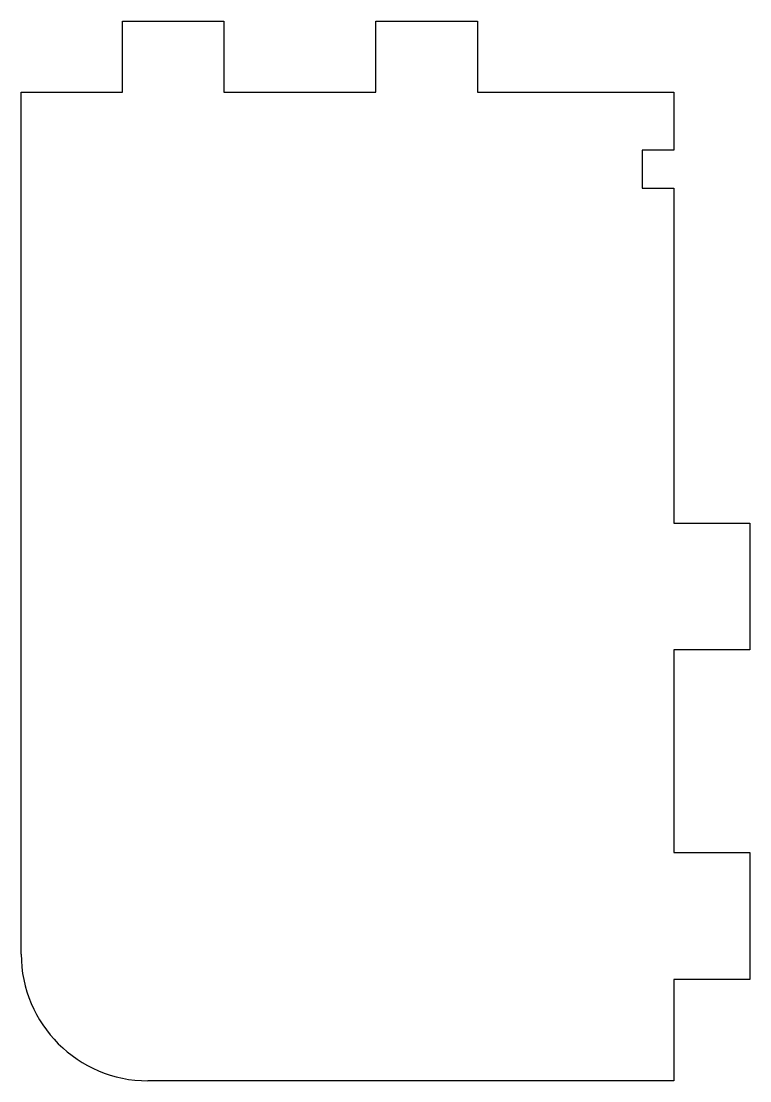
# Model space of a CAD drawing. Extents: x 46 to 74.7, y -51 to -9.2.
import ezdxf

# ---------------------------------------------------------------- set-up
doc = ezdxf.new("R2010")
doc.units = 0
doc.layers.add('VISIBLE', color=7, linetype='CONTINUOUS')

msp = doc.modelspace()

# ---------------------------------------------------------------- linework, layer by layer
at = {"layer": 'VISIBLE'}
for p, q in [((49.951, -9.2), (53.951, -9.2)), ((49.951, -12), (49.951, -9.2)), ((53.951, -9.2), (53.951, -12)), ((59.951, -9.2), (63.951, -9.2)), ((59.951, -12), (59.951, -9.2)), ((63.951, -9.2), (63.951, -12)), ((45.951, -12), (49.951, -12)), ((45.951, -46), (45.951, -12)), ((53.951, -12), (59.951, -12)), ((63.951, -12), (71.701, -12)), ((71.701, -12), (71.701, -14.284)), ((70.451, -14.284), (70.451, -15.784)), ((71.701, -14.284), (70.451, -14.284)), ((70.451, -15.784), (71.701, -15.784)), ((71.701, -15.784), (71.701, -29)), ((71.701, -29), (74.701, -29)), ((74.701, -29), (74.701, -34)), ((71.701, -34), (71.701, -42)), ((74.701, -34), (71.701, -34)), ((71.701, -42), (74.701, -42)), ((74.701, -42), (74.701, -47)), ((71.701, -47), (71.701, -51)), ((74.701, -47), (71.701, -47)), ((71.701, -51), (50.951, -51))]:
    msp.add_line(p, q, dxfattribs=at)
msp.add_arc((50.951, -46), 5, 180, 270, dxfattribs=at)

doc.saveas('drawing.dxf')
